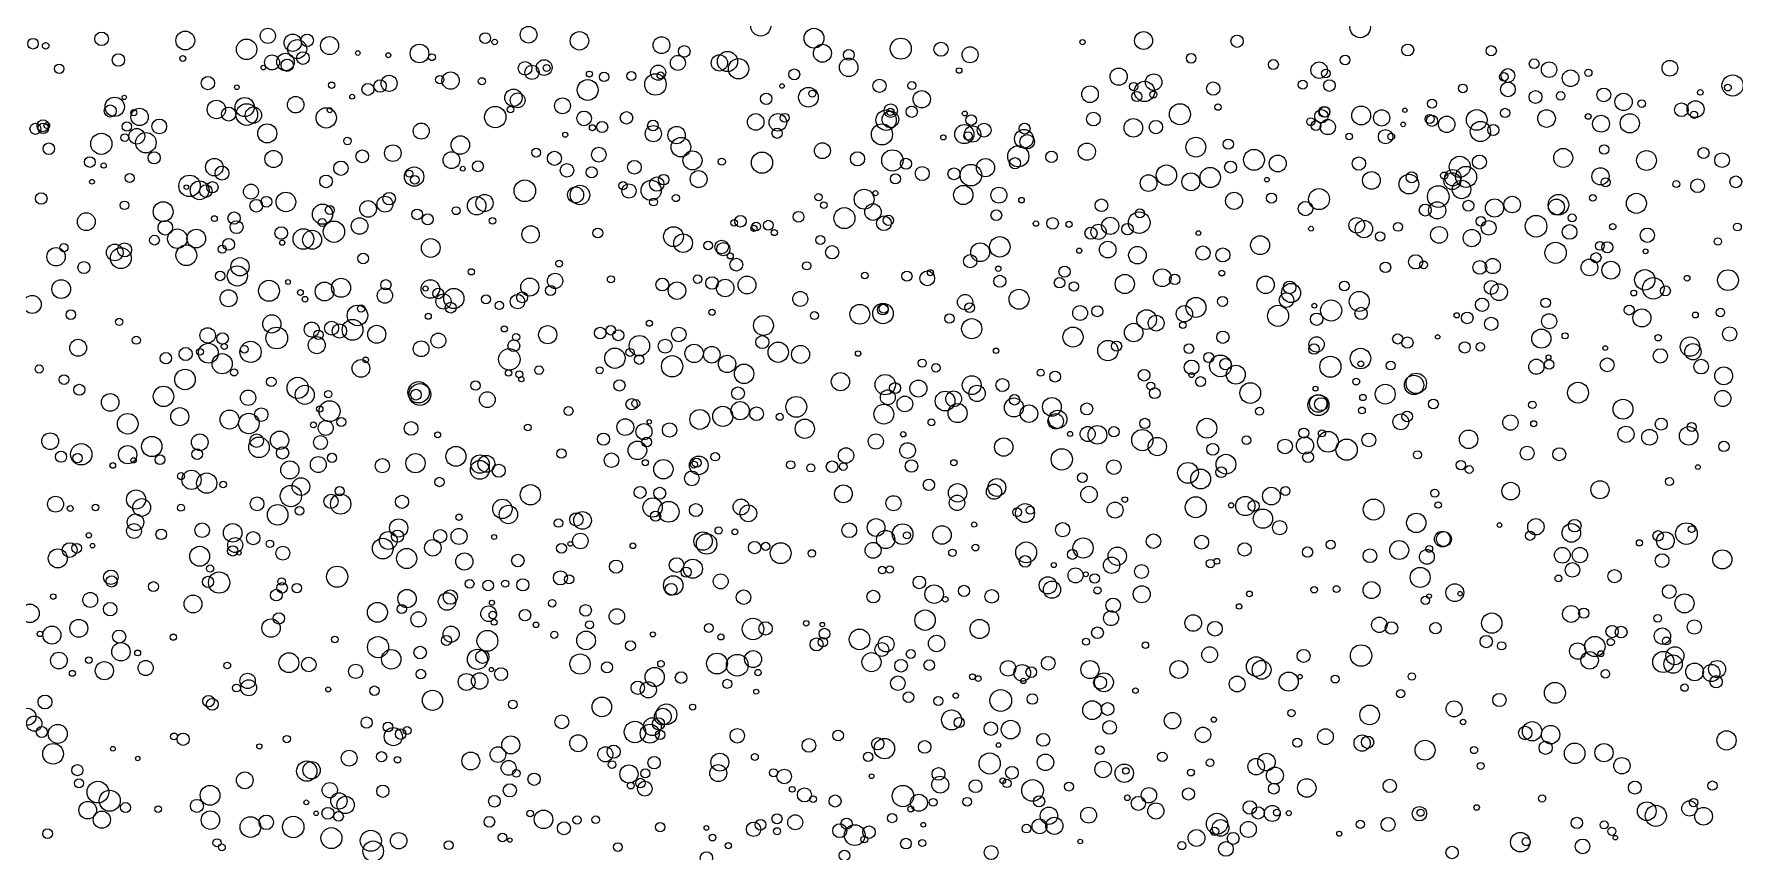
# Model space of a CAD drawing. Extents: x -296 to 296, y -196 to 196.
# Drawn here: x -176.9 to -59.8, y 57.7 to 114 of the extents above; entities that cross this region are included whole.
import ezdxf

# ---------------------------------------------------------------- set-up
doc = ezdxf.new("R2010")
doc.units = 0

msp = doc.modelspace()

# ---------------------------------------------------------------- linework, layer by layer
at = {"layer": 'VIA'}
for centre, radius in [((-126.8901, 114.5787), 0.6853), ((-85.5979, 114.4838), 0.7036), ((-177.0157, 113.3653), 0.3646), ((-172.2919, 113.7024), 0.4689), ((-166.5284, 113.5879), 0.6479), ((-162.3038, 112.979), 0.7041), ((-160.844, 113.9085), 0.5216), ((-159.1287, 113.4302), 0.5968), ((-158.1337, 113.6027), 0.4285), ((-156.5857, 113.2388), 0.6202), ((-145.8687, 113.7496), 0.373), ((-145.2148, 113.4853), 0.1885), ((-142.8853, 113.9872), 0.5739), ((-139.374, 113.5653), 0.6345), ((-133.7301, 113.2662), 0.5791), ((-123.2208, 113.7414), 0.6846), ((-117.241, 113.024), 0.7251), ((-104.7245, 113.4766), 0.1787), ((-100.5204, 113.5848), 0.6176), ((-94.0786, 113.5339), 0.4205), ((-176.1445, 113.2177), 0.2268), ((-171.1338, 112.2459), 0.4277), ((-166.7021, 112.3472), 0.2045), ((-160.5518, 112.0755), 0.5172), ((-159.6253, 112.1047), 0.6068), ((-158.8146, 112.9941), 0.6532), ((-158.4209, 112.373), 0.4348), ((-154.6437, 112.7234), 0.1588), ((-152.5409, 112.5727), 0.1701), ((-150.3941, 112.6923), 0.6432), ((-149.5335, 112.4335), 0.2315), ((-132.5932, 112.042), 0.5182), ((-132.1557, 112.8355), 0.4002), ((-129.7381, 112.0439), 0.5598), ((-129.1797, 112.1427), 0.6946), ((-122.6403, 112.7135), 0.6204), ((-120.8212, 112.5978), 0.3745), ((-114.4725, 112.9852), 0.4829), ((-112.4693, 112.6074), 0.5504), ((-97.2405, 112.3598), 0.3318), ((-86.6357, 112.2371), 0.3353), ((-82.3209, 112.9336), 0.4118), ((-76.5697, 112.8826), 0.3506), ((-175.2109, 111.6387), 0.3257), ((-161.1537, 111.7215), 0.1578), ((-159.5041, 111.8797), 0.4249), ((-148.2518, 110.8274), 0.5946), ((-143.1208, 111.6694), 0.4711), ((-142.6452, 111.3932), 0.492), ((-141.802, 111.722), 0.5412), ((-141.6392, 111.6921), 0.2349), ((-138.6903, 111.2708), 0.2081), ((-137.6782, 111.0757), 0.3244), ((-135.8038, 111.1367), 0.306), ((-133.9526, 111.3698), 0.519), ((-133.7944, 111.1894), 0.2403), ((-128.4192, 111.6417), 0.7019), ((-124.5794, 111.2503), 0.3733), ((-120.8336, 111.7368), 0.6411), ((-113.2222, 111.5152), 0.1897), ((-102.2349, 111.0998), 0.5917), ((-91.5794, 111.9279), 0.3436), ((-88.423, 111.5422), 0.5641), ((-87.9674, 111.3085), 0.2945), ((-75.7, 111.0758), 0.2972), ((-75.4194, 111.1703), 0.4763), ((-73.6143, 111.9824), 0.3346), ((-72.5873, 111.5792), 0.5319), ((-71.1033, 110.9875), 0.5713), ((-69.8815, 111.3579), 0.249), ((-64.2682, 111.6797), 0.5398), ((-164.9675, 110.6519), 0.4572), ((-162.9756, 110.3676), 0.159), ((-156.4423, 110.5079), 0.218), ((-153.945, 110.2209), 0.4134), ((-153.1119, 110.4535), 0.426), ((-152.4869, 110.6354), 0.554), ((-148.9975, 110.8854), 0.2857), ((-146.096, 110.7782), 0.2472), ((-143.924, 109.6415), 0.5992), ((-138.8096, 110.1767), 0.7177), ((-134.1415, 110.5569), 0.7399), ((-125.4229, 110.4517), 0.1589), ((-123.6029, 109.6765), 0.6769), ((-123.3318, 109.9248), 0.2393), ((-118.7087, 110.4594), 0.4533), ((-116.4794, 110.4842), 0.275), ((-104.209, 109.8871), 0.5731), ((-101.1953, 110.4133), 0.2838), ((-100.4511, 110.0753), 0.6984), ((-99.8189, 110.7178), 0.5676), ((-95.7173, 110.2737), 0.4567), ((-89.5503, 110.5437), 0.3099), ((-87.7152, 110.485), 0.4021), ((-78.5296, 110.2874), 0.2998), ((-75.4205, 110.2157), 0.5086), ((-73.5213, 109.6951), 0.4426), ((-68.8178, 109.8399), 0.4736), ((-62.1695, 110.0143), 0.1947), ((-59.9477, 110.4879), 0.7312), ((-60.2726, 110.343), 0.2357), ((-171.6911, 108.7291), 0.4141), ((-171.3903, 109.0161), 0.6665), ((-170.7294, 109.6672), 0.1513), ((-164.3829, 108.835), 0.6349), ((-163.5383, 108.5193), 0.4851), ((-162.4341, 109.0001), 0.66), ((-162.2934, 108.4827), 0.7489), ((-161.8318, 108.4446), 0.5634), ((-158.9261, 109.1625), 0.5706), ((-156.5739, 108.7876), 0.1768), ((-155.0287, 109.7126), 0.1663), ((-145.1756, 108.308), 0.7382), ((-144.127, 108.8319), 0.2311), ((-143.6303, 109.4678), 0.5104), ((-140.5451, 109.0833), 0.548), ((-126.511, 109.5731), 0.3941), ((-117.9357, 108.7506), 0.4621), ((-116.4856, 108.6744), 0.387), ((-115.7967, 109.5389), 0.5954), ((-100.9886, 109.7292), 0.346), ((-99.8454, 109.86), 0.245), ((-98.0148, 108.5064), 0.7262), ((-95.3938, 108.9942), 0.2192), ((-88.0703, 108.6722), 0.3755), ((-88.0421, 108.6657), 0.3538), ((-85.5292, 108.4206), 0.6501), ((-80.6482, 109.2368), 0.3118), ((-71.7888, 109.7736), 0.2955), ((-67.4587, 109.3526), 0.597), ((-66.2021, 109.2376), 0.2637), ((-63.474, 108.8141), 0.4751), ((-62.4973, 108.8545), 0.5825), ((-176.8484, 107.4991), 0.3804), ((-176.3291, 107.7129), 0.4085), ((-176.3133, 107.535), 0.364), ((-176.0723, 107.7296), 0.1991), ((-170.5496, 107.6554), 0.3256), ((-170.0714, 108.6139), 0.2087), ((-169.6747, 108.3179), 0.5963), ((-168.3208, 107.6652), 0.5101), ((-160.8811, 107.1875), 0.6575), ((-156.8183, 108.2528), 0.6983), ((-150.2748, 107.3449), 0.5553), ((-139.0554, 108.2175), 0.5063), ((-137.8136, 107.6208), 0.3814), ((-136.135, 108.2574), 0.4293), ((-134.3143, 107.7321), 0.3671), ((-127.2368, 107.9745), 0.5719), ((-125.7069, 107.9481), 0.6046), ((-125.2414, 108.2653), 0.2996), ((-118.5416, 107.1168), 0.729), ((-118.2549, 108.0966), 0.7029), ((-117.9543, 108.1486), 0.5726), ((-117.9526, 108.6636), 0.2496), ((-112.8664, 107.1364), 0.6579), ((-112.8368, 108.5543), 0.1691), ((-112.3951, 108.104), 0.365), ((-111.5051, 107.414), 0.4781), ((-108.711, 107.5134), 0.3733), ((-103.9702, 108.1725), 0.4728), ((-101.2263, 107.571), 0.6396), ((-99.6726, 107.6225), 0.4608), ((-89.0027, 107.9926), 0.2738), ((-88.648, 107.7215), 0.3313), ((-88.2649, 108.3684), 0.4603), ((-87.8251, 107.623), 0.5246), ((-84.1175, 108.2547), 0.5601), ((-82.6362, 107.8075), 0.1586), ((-82.5206, 108.7813), 0.1512), ((-80.8163, 108.1767), 0.3153), ((-80.6563, 108.0565), 0.3855), ((-79.6387, 107.807), 0.566), ((-77.5717, 108.1117), 0.7139), ((-77.3186, 107.3183), 0.696), ((-76.4253, 107.4234), 0.3804), ((-75.6131, 108.5929), 0.3211), ((-72.7628, 108.2094), 0.6076), ((-69.8962, 108.3527), 0.1975), ((-69.0074, 107.8525), 0.5815), ((-67.0272, 107.8816), 0.663), ((-62.5948, 108.4677), 0.2423), ((-172.3093, 106.4691), 0.7302), ((-170.6942, 106.893), 0.2629), ((-169.8653, 106.9901), 0.5403), ((-169.2384, 106.5427), 0.7067), ((-155.3582, 106.6586), 0.2559), ((-147.5776, 106.3829), 0.637), ((-140.3575, 107.0925), 0.1728), ((-138.4842, 107.5782), 0.2079), ((-134.2891, 107.1656), 0.5567), ((-132.6831, 107.0686), 0.5993), ((-132.3885, 106.2354), 0.6744), ((-125.7657, 107.1962), 0.3512), ((-114.3117, 106.9083), 0.1774), ((-112.607, 107.0084), 0.2893), ((-112.2967, 107.1416), 0.5585), ((-108.7612, 106.8126), 0.6449), ((-108.5396, 106.61), 0.4987), ((-96.9173, 106.2379), 0.6827), ((-94.6824, 106.4433), 0.3512), ((-86.3572, 106.9743), 0.2259), ((-83.8515, 106.9582), 0.4916), ((-83.4596, 106.9665), 0.2348), ((-175.9296, 106.128), 0.3983), ((-173.1029, 105.212), 0.3684), ((-168.6725, 105.503), 0.4161), ((-164.5273, 104.8593), 0.6017), ((-160.4516, 105.4214), 0.5919), ((-154.3371, 105.6051), 0.4411), ((-152.2299, 105.8247), 0.5702), ((-148.1937, 105.3425), 0.5778), ((-142.3608, 105.8563), 0.3014), ((-141.0984, 105.4671), 0.487), ((-138.0434, 105.7185), 0.5081), ((-131.5907, 105.3242), 0.6568), ((-129.5714, 105.2382), 0.245), ((-126.8039, 105.1693), 0.7284), ((-122.6418, 105.992), 0.5477), ((-120.224, 105.4353), 0.4899), ((-117.821, 105.3216), 0.7338), ((-116.8883, 105.0917), 0.3795), ((-111.4073, 104.8225), 0.6304), ((-109.1474, 105.6056), 0.7272), ((-109.3758, 105.1278), 0.3868), ((-106.863, 105.5723), 0.3937), ((-104.4241, 105.9277), 0.5942), ((-92.9146, 105.3618), 0.7198), ((-91.2776, 105.1137), 0.5815), ((-85.6887, 105.1077), 0.4639), ((-78.7397, 104.8794), 0.7267), ((-77.3838, 105.2114), 0.4827), ((-71.615, 105.4974), 0.6539), ((-68.7919, 106.0751), 0.3299), ((-65.8747, 105.3201), 0.6816), ((-61.95, 105.8336), 0.3811), ((-60.6694, 105.3417), 0.5084), ((-172.1492, 104.9697), 0.1792), ((-170.3529, 104.1166), 0.3086), ((-166.2332, 103.5697), 0.7394), ((-163.9988, 104.4497), 0.4813), ((-156.8256, 103.8742), 0.4387), ((-155.8078, 104.7842), 0.4951), ((-150.7635, 104.2063), 0.6665), ((-151.0918, 104.4108), 0.2384), ((-150.7134, 103.9826), 0.3017), ((-147.4144, 104.7539), 0.164), ((-146.3697, 104.9226), 0.3763), ((-140.2341, 104.6391), 0.4626), ((-138.5368, 104.4984), 0.3788), ((-135.5925, 104.8511), 0.4729), ((-133.5754, 104.0002), 0.3643), ((-131.1678, 104.037), 0.5805), ((-117.6111, 104.0532), 0.346), ((-115.763, 104.4158), 0.4809), ((-113.5848, 104.3993), 0.4103), ((-112.413, 104.3038), 0.7422), ((-100.1695, 103.7584), 0.5737), ((-98.9421, 104.3094), 0.6984), ((-97.2619, 103.8467), 0.6193), ((-95.9283, 104.146), 0.6985), ((-94.5247, 104.8686), 0.414), ((-84.8204, 103.9454), 0.6094), ((-82.2437, 103.6931), 0.6754), ((-82.0514, 104.1566), 0.387), ((-79.812, 104.2776), 0.2453), ((-79.2544, 103.8915), 0.5777), ((-79.2114, 104.1317), 0.565), ((-78.3054, 104.1883), 0.7268), ((-69.0485, 104.2244), 0.59), ((-172.9528, 103.8512), 0.1634), ((-166.4568, 103.4772), 0.154), ((-165.5378, 103.2656), 0.6478), ((-165.1122, 103.2131), 0.4336), ((-164.6627, 103.4734), 0.3905), ((-162.0021, 103.1715), 0.5168), ((-159.5963, 102.4584), 0.6735), ((-152.4837, 102.6851), 0.4325), ((-143.1398, 103.2316), 0.7447), ((-139.6385, 102.9484), 0.5514), ((-139.3397, 102.9402), 0.6722), ((-136.3793, 103.5848), 0.287), ((-135.9635, 103.2163), 0.4908), ((-134.4385, 103.2592), 0.6965), ((-134.0478, 103.6922), 0.4934), ((-119.7692, 102.6479), 0.686), ((-118.9944, 103.0682), 0.1756), ((-112.9393, 102.9396), 0.6622), ((-110.4834, 102.9274), 0.5473), ((-94.2835, 102.5396), 0.5893), ((-92.0241, 103.9973), 0.1595), ((-88.4345, 102.6555), 0.723), ((-80.2198, 102.8331), 0.7427), ((-78.617, 103.3204), 0.6353), ((-68.6979, 103.8179), 0.3124), ((-63.8176, 103.6945), 0.2436), ((-62.3616, 103.5791), 0.47), ((-59.7261, 103.8438), 0.4067), ((-176.4486, 102.7009), 0.3997), ((-170.7104, 102.2285), 0.2958), ((-168.054, 101.7912), 0.687), ((-161.6405, 102.2016), 0.4396), ((-160.9415, 102.4726), 0.374), ((-157.0734, 101.6199), 0.6957), ((-156.5732, 101.9064), 0.3077), ((-153.9366, 101.9814), 0.5735), ((-152.7732, 102.3046), 0.5458), ((-150.5521, 101.6038), 0.3692), ((-147.8743, 101.8588), 0.2733), ((-146.454, 102.1987), 0.6362), ((-145.9143, 102.3851), 0.5922), ((-134.2711, 102.4553), 0.2693), ((-132.7319, 102.7299), 0.2468), ((-122.9048, 102.7863), 0.2479), ((-122.5443, 102.241), 0.2242), ((-121.1266, 101.3462), 0.725), ((-119.1557, 101.764), 0.5724), ((-108.9276, 102.5844), 0.1895), ((-103.4206, 102.2334), 0.4325), ((-100.7752, 101.6698), 0.3126), ((-91.7074, 102.727), 0.3461), ((-89.366, 102.0061), 0.4957), ((-81.1172, 101.903), 0.4126), ((-80.2921, 101.8797), 0.5921), ((-78.1461, 102.2041), 0.3733), ((-76.3425, 102.0465), 0.6266), ((-75.1249, 102.2814), 0.5692), ((-71.9427, 102.2687), 0.7098), ((-72.0828, 102.1115), 0.5476), ((-69.5713, 102.7458), 0.2254), ((-66.5713, 102.3658), 0.6909), ((-173.3441, 101.0995), 0.6148), ((-167.9032, 100.6804), 0.5019), ((-164.5231, 101.3117), 0.201), ((-163.1692, 101.3486), 0.4254), ((-162.9963, 100.7253), 0.4451), ((-157.0984, 101.0421), 0.2675), ((-156.285, 100.4077), 0.7334), ((-154.5212, 100.805), 0.5707), ((-149.8293, 101.2631), 0.3814), ((-145.3686, 101.153), 0.2284), ((-142.7417, 100.2223), 0.6016), ((-128.7192, 101.0255), 0.2273), ((-128.2817, 101.1294), 0.3986), ((-127.3569, 100.6436), 0.2113), ((-127.1962, 100.7734), 0.3014), ((-126.3678, 100.8554), 0.3416), ((-124.285, 101.4369), 0.3729), ((-118.4036, 100.9921), 0.5094), ((-118.0983, 101.1946), 0.3515), ((-110.6612, 101.5512), 0.3688), ((-107.931, 100.9681), 0.1837), ((-106.7842, 100.9844), 0.398), ((-105.6471, 100.9197), 0.213), ((-103.6197, 100.3999), 0.5236), ((-102.8166, 100.8136), 0.5915), ((-101.6276, 100.5853), 0.3906), ((-100.8162, 101.0351), 0.7462), ((-88.9818, 100.6142), 0.1673), ((-85.8346, 100.852), 0.5364), ((-85.3371, 100.5935), 0.5969), ((-82.9901, 100.7427), 0.3041), ((-80.1663, 100.1911), 0.5787), ((-77.2823, 101.1261), 0.329), ((-76.748, 100.6772), 0.5101), ((-73.4836, 100.7896), 0.7448), ((-71.1748, 100.3944), 0.509), ((-70.9954, 101.361), 0.2713), ((-68.2018, 100.7557), 0.2187), ((-59.6159, 100.7341), 0.2712), ((-174.8875, 99.3102), 0.2809), ((-170.7128, 99.1599), 0.4845), ((-168.6487, 99.829), 0.3369), ((-167.0721, 99.9283), 0.6722), ((-165.7689, 99.9389), 0.6415), ((-163.5385, 99.5391), 0.4097), ((-159.9188, 100.3198), 0.4323), ((-159.8467, 99.6591), 0.179), ((-158.3937, 99.9081), 0.71), ((-157.7902, 99.8525), 0.653), ((-149.6198, 99.29), 0.6458), ((-138.1106, 100.3232), 0.338), ((-132.8996, 100.0707), 0.6836), ((-132.2371, 99.6226), 0.6414), ((-130.512, 99.4603), 0.2986), ((-129.5824, 99.36), 0.4663), ((-129.4662, 99.2044), 0.4574), ((-125.9562, 100.3514), 0.2102), ((-122.7752, 99.8388), 0.3111), ((-111.7727, 98.9956), 0.6488), ((-110.4227, 99.3668), 0.7032), ((-104.1421, 100.3155), 0.4174), ((-102.9883, 99.1784), 0.5691), ((-96.7445, 100.3174), 0.1627), ((-92.4913, 99.4822), 0.6517), ((-84.2208, 100.0864), 0.3188), ((-77.9089, 99.9745), 0.596), ((-72.1377, 98.9565), 0.7322), ((-69.083, 99.4278), 0.2986), ((-68.5731, 99.3407), 0.382), ((-65.8205, 100.1695), 0.4949), ((-60.964, 99.7334), 0.2551), ((-175.4266, 98.6841), 0.6342), ((-171.3876, 98.9818), 0.5759), ((-170.9654, 98.589), 0.7184), ((-166.4525, 98.7853), 0.7147), ((-163.983, 99.2094), 0.2797), ((-162.7603, 97.9958), 0.6281), ((-154.2772, 98.5662), 0.3694), ((-140.7746, 98.2159), 0.2365), ((-128.9893, 98.7384), 0.2075), ((-128.5664, 98.1409), 0.4418), ((-121.9684, 98.9938), 0.4557), ((-112.461, 98.3811), 0.4603), ((-104.9484, 99.1068), 0.1782), ((-100.9426, 98.7907), 0.604), ((-96.4311, 98.9418), 0.4886), ((-95.054, 98.8066), 0.4816), ((-81.7759, 98.3337), 0.4889), ((-77.3592, 97.9533), 0.4741), ((-76.4664, 98.0433), 0.5212), ((-69.8051, 97.9495), 0.5743), ((-69.3572, 98.6194), 0.3476), ((-65.9403, 99.0604), 0.1673), ((-173.513, 97.9403), 0.4119), ((-164.1256, 97.3629), 0.3274), ((-162.9437, 97.3636), 0.6959), ((-146.8227, 97.6457), 0.2152), ((-141.0536, 97.0222), 0.5304), ((-137.2126, 97.1306), 0.2416), ((-131.2387, 97.142), 0.2913), ((-130.2431, 96.8749), 0.4323), ((-127.8338, 96.7369), 0.6148), ((-123.7275, 98.0574), 0.2802), ((-119.7255, 97.3861), 0.2254), ((-116.8148, 97.3449), 0.349), ((-115.4167, 97.1973), 0.5072), ((-115.1985, 97.5791), 0.2109), ((-110.4178, 96.9937), 0.4157), ((-110.5263, 97.8598), 0.1857), ((-106.3056, 96.8957), 0.3613), ((-105.9616, 97.6576), 0.3835), ((-101.8156, 96.8092), 0.661), ((-99.2321, 97.2374), 0.6135), ((-98.3741, 97.1232), 0.361), ((-95.1283, 97.5581), 0.1994), ((-92.1131, 96.7503), 0.6006), ((-83.8595, 97.957), 0.3657), ((-81.2341, 98.1256), 0.2658), ((-68.33, 97.7615), 0.6168), ((-65.994, 97.0948), 0.7023), ((-65.4068, 96.5125), 0.742), ((-63.0786, 97.2041), 0.1983), ((-60.2632, 97.0713), 0.7132), ((-175.0754, 96.4586), 0.6445), ((-163.5468, 95.82), 0.5862), ((-160.7611, 96.3382), 0.7218), ((-159.4465, 96.9449), 0.1675), ((-158.6004, 96.2196), 0.2014), ((-156.9321, 96.2902), 0.6474), ((-155.7993, 96.5447), 0.6552), ((-152.7758, 96.0077), 0.5267), ((-152.7101, 96.7504), 0.356), ((-149.6503, 96.4627), 0.6388), ((-149.9769, 96.4925), 0.177), ((-149.1045, 96.1552), 0.3682), ((-148.7372, 95.6008), 0.5205), ((-148.0259, 95.8083), 0.6951), ((-143.6396, 95.5941), 0.4984), ((-143.3242, 95.8929), 0.3772), ((-142.7969, 96.5975), 0.621), ((-141.366, 96.359), 0.3471), ((-133.6639, 96.7682), 0.4427), ((-132.6588, 96.3474), 0.6004), ((-129.3424, 96.5311), 0.6018), ((-124.1682, 95.7793), 0.5162), ((-112.8117, 95.5594), 0.5301), ((-109.0962, 95.7573), 0.688), ((-105.3168, 96.6377), 0.3263), ((-90.6718, 95.6985), 0.5073), ((-90.3577, 96.187), 0.657), ((-90.4596, 96.5742), 0.4376), ((-86.6903, 96.6688), 0.3286), ((-85.6623, 95.6061), 0.6898), ((-76.569, 96.5665), 0.4781), ((-76.0378, 96.2471), 0.5812), ((-66.7554, 96.1864), 0.1993), ((-64.5721, 96.3355), 0.3383), ((-177.0732, 95.4029), 0.62), ((-174.411, 94.6914), 0.33), ((-158.28, 95.7593), 0.1965), ((-154.6693, 94.64), 0.7077), ((-154.4194, 95.1206), 0.2504), ((-148.2448, 95.1767), 0.3715), ((-145.8135, 95.7461), 0.3042), ((-144.8937, 95.3297), 0.2899), ((-130.2417, 94.8511), 0.2121), ((-123.1927, 94.6302), 0.2734), ((-120.0643, 94.7208), 0.6809), ((-118.4677, 94.7776), 0.7067), ((-118.4808, 95.0458), 0.3747), ((-118.4219, 95.108), 0.3174), ((-112.4958, 95.1835), 0.3355), ((-104.8891, 94.8114), 0.5118), ((-103.7035, 94.9325), 0.3782), ((-100.3109, 94.356), 0.6789), ((-97.7069, 94.7568), 0.5593), ((-96.9102, 95.1948), 0.6886), ((-95.0748, 95.6058), 0.346), ((-91.2537, 94.6123), 0.7279), ((-88.7544, 95.3101), 0.1656), ((-87.5968, 94.9829), 0.7257), ((-85.5383, 94.7818), 0.4207), ((-77.2039, 95.3789), 0.4575), ((-72.821, 95.5141), 0.3282), ((-67.0696, 95.0083), 0.339), ((-66.1963, 94.4663), 0.6221), ((-60.7879, 94.8428), 0.289), ((-171.0799, 94.1973), 0.2472), ((-164.9858, 93.264), 0.5299), ((-160.5682, 94.0582), 0.6282), ((-160.2281, 93.0856), 0.7487), ((-157.8178, 93.6674), 0.5163), ((-156.4479, 93.7612), 0.4788), ((-155.9057, 93.5682), 0.4929), ((-155.0061, 93.649), 0.716), ((-153.3353, 93.3402), 0.6202), ((-149.7938, 94.586), 0.212), ((-144.5522, 93.7127), 0.2114), ((-141.56, 93.3117), 0.6266), ((-137.9467, 93.4271), 0.3999), ((-137.2217, 93.6164), 0.3263), ((-134.5652, 94.1036), 0.2107), ((-132.5385, 93.3338), 0.5015), ((-126.7024, 93.9529), 0.6858), ((-113.8936, 94.4216), 0.3214), ((-112.3558, 93.7265), 0.6939), ((-105.3819, 93.1515), 0.6917), ((-101.2001, 93.4619), 0.6365), ((-99.6492, 94.1127), 0.5449), ((-97.8096, 93.9695), 0.2269), ((-88.598, 94.3798), 0.4273), ((-78.9496, 94.6441), 0.1792), ((-78.2217, 94.4689), 0.401), ((-76.5684, 94.0579), 0.4554), ((-72.5828, 94.2391), 0.5186), ((-62.5091, 94.6707), 0.2017), ((-60.1502, 93.3622), 0.4906), ((-173.9047, 92.415), 0.5836), ((-169.9016, 92.9332), 0.2792), ((-164.9382, 92.0406), 0.6857), ((-163.96, 93.0506), 0.3981), ((-163.8417, 92.5005), 0.2102), ((-162.0306, 92.1289), 0.7312), ((-162.4592, 92.311), 0.2674), ((-157.4737, 92.5954), 0.5893), ((-157.3592, 93.3042), 0.3248), ((-150.2833, 92.3419), 0.542), ((-149.091, 92.9086), 0.5124), ((-143.8974, 92.554), 0.4082), ((-143.7438, 93.1476), 0.2503), ((-136.6983, 93.2761), 0.3789), ((-135.2467, 92.5554), 0.7049), ((-133.4677, 92.5247), 0.4778), ((-131.4755, 92.0205), 0.6342), ((-126.7807, 92.8039), 0.451), ((-125.6845, 92.1044), 0.6997), ((-124.1442, 91.9543), 0.6236), ((-102.9758, 92.2186), 0.7029), ((-102.3753, 92.5275), 0.3506), ((-97.3969, 92.3513), 0.3313), ((-95.0585, 93.1391), 0.4242), ((-88.7827, 92.3232), 0.3621), ((-88.6019, 92.6453), 0.5255), ((-83.0155, 93.0187), 0.3497), ((-82.3469, 92.7663), 0.3916), ((-80.2629, 93.158), 0.152), ((-78.3986, 92.4332), 0.3863), ((-77.322, 92.4809), 0.2922), ((-73.1181, 93.0438), 0.6592), ((-71.4818, 93.2354), 0.2116), ((-65.0636, 93.1066), 0.226), ((-62.8827, 92.4908), 0.6682), ((-62.6799, 92.141), 0.5605), ((-167.861, 91.6904), 0.3938), ((-166.4992, 91.9832), 0.4513), ((-165.512, 92.1348), 0.2326), ((-163.9853, 91.3134), 0.694), ((-154.4261, 90.992), 0.6107), ((-154.1019, 91.5766), 0.197), ((-144.2041, 91.6167), 0.7437), ((-136.9324, 91.6931), 0.6985), ((-135.8948, 92.0907), 0.2802), ((-135.2551, 91.5949), 0.324), ((-132.991, 91.1342), 0.7347), ((-130.2608, 91.9303), 0.5708), ((-129.2052, 91.3008), 0.601), ((-120.1837, 92.0125), 0.1866), ((-115.7685, 91.3521), 0.2774), ((-110.6799, 92.2039), 0.1864), ((-97.2088, 91.0652), 0.504), ((-96.0274, 91.7404), 0.3459), ((-95.2194, 91.1603), 0.7476), ((-94.8809, 91.287), 0.395), ((-87.6527, 91.1081), 0.7253), ((-85.5777, 91.6686), 0.7062), ((-85.5533, 91.3068), 0.2039), ((-83.4993, 91.1901), 0.3091), ((-73.4628, 91.1073), 0.5238), ((-72.5824, 91.2608), 0.3307), ((-72.624, 91.7554), 0.1658), ((-68.5818, 91.234), 0.4749), ((-68.717, 92.3867), 0.1609), ((-64.9244, 91.8545), 0.4925), ((-62.1135, 91.1164), 0.5071), ((-176.5915, 90.9496), 0.2787), ((-174.8768, 90.2214), 0.334), ((-166.5464, 90.2283), 0.7076), ((-163.1636, 90.715), 0.2476), ((-160.6064, 90.0656), 0.3322), ((-158.7824, 89.6457), 0.7307), ((-144.2617, 90.6751), 0.2194), ((-143.5241, 90.5811), 0.2407), ((-143.3779, 90.2443), 0.1764), ((-142.1623, 90.8738), 0.2981), ((-137.9834, 90.8589), 0.2368), ((-128.0374, 90.6151), 0.6698), ((-121.397, 90.079), 0.6298), ((-118.3134, 89.8692), 0.7011), ((-114.8244, 91.0287), 0.2888), ((-112.3551, 89.8387), 0.65), ((-110.2403, 89.8444), 0.4469), ((-107.6082, 90.6934), 0.2335), ((-106.6125, 90.4263), 0.3745), ((-100.4794, 90.5223), 0.4026), ((-97.2183, 90.5293), 0.1766), ((-96.5913, 90.0818), 0.3429), ((-94.1629, 90.5609), 0.6522), ((-85.8688, 90.0836), 0.2319), ((-81.8889, 89.8493), 0.6656), ((-81.7361, 89.9581), 0.7053), ((-60.5598, 90.4782), 0.6177), ((-173.8235, 89.5166), 0.3779), ((-171.7002, 88.6488), 0.6065), ((-168.0278, 89.0613), 0.7051), ((-162.1995, 88.9698), 0.5283), ((-158.2987, 89.1706), 0.6567), ((-156.6812, 89.2149), 0.2476), ((-150.4545, 89.3424), 0.7355), ((-150.3665, 89.1934), 0.7483), ((-150.6375, 89.18), 0.3686), ((-146.5312, 89.8108), 0.3233), ((-145.7212, 88.8362), 0.5459), ((-136.6202, 89.8176), 0.3847), ((-128.4561, 89.2792), 0.4387), ((-124.4411, 88.3397), 0.716), ((-118.1338, 89.0018), 0.5141), ((-117.6444, 89.6318), 0.3802), ((-116.959, 88.5419), 0.5414), ((-116.0292, 89.6009), 0.585), ((-114.1905, 88.7381), 0.6819), ((-113.6019, 88.8905), 0.544), ((-111.9882, 89.2693), 0.565), ((-109.4103, 88.8273), 0.3601), ((-100.0182, 89.7795), 0.2692), ((-99.749, 89.278), 0.372), ((-93.1697, 89.294), 0.7138), ((-88.475, 88.4632), 0.7267), ((-88.4859, 88.5718), 0.5982), ((-88.675, 89.5929), 0.1685), ((-85.4115, 88.9855), 0.218), ((-83.8737, 89.215), 0.6838), ((-70.592, 89.3172), 0.7169), ((-60.6224, 88.9164), 0.5558), ((-170.4928, 87.1735), 0.7086), ((-166.9034, 87.6657), 0.6214), ((-163.4777, 87.4681), 0.6554), ((-162.1477, 87.1922), 0.7086), ((-161.2957, 87.8069), 0.4653), ((-157.2611, 88.189), 0.2172), ((-156.5893, 88.0419), 0.7198), ((-140.1278, 88.0561), 0.3074), ((-135.7775, 88.5171), 0.3927), ((-135.491, 88.5724), 0.2733), ((-131.0893, 87.4756), 0.6843), ((-129.5022, 87.6861), 0.6934), ((-128.3082, 88.0781), 0.6301), ((-127.1757, 87.8628), 0.4727), ((-125.5801, 87.6546), 0.2414), ((-118.4119, 87.8382), 0.6825), ((-113.3261, 87.9101), 0.6575), ((-109.448, 88.2979), 0.6544), ((-108.4073, 87.8764), 0.6036), ((-106.8337, 88.3402), 0.6434), ((-106.5725, 87.3479), 0.5306), ((-106.426, 87.4809), 0.6316), ((-104.4317, 88.1963), 0.4128), ((-92.525, 88.0392), 0.2739), ((-88.2879, 88.5262), 0.4461), ((-85.4746, 88.0983), 0.2295), ((-82.362, 87.6772), 0.3709), ((-80.5555, 88.5344), 0.3409), ((-73.7364, 88.48), 0.2607), ((-67.4945, 88.1796), 0.6841), ((-157.7007, 87.1004), 0.2036), ((-156.8528, 86.89), 0.5146), ((-155.7865, 87.2963), 0.3118), ((-150.9729, 86.8549), 0.4673), ((-142.9398, 86.9151), 0.2318), ((-136.2178, 86.9437), 0.5766), ((-134.9316, 86.6324), 0.5508), ((-134.569, 87.3067), 0.1519), ((-133.1694, 86.7496), 0.4937), ((-123.8541, 86.8328), 0.6625), ((-115.1329, 87.2727), 0.2329), ((-104.3712, 86.4697), 0.518), ((-103.6966, 86.4129), 0.644), ((-102.5578, 86.6282), 0.3533), ((-100.6036, 86.0494), 0.732), ((-100.4327, 87.1998), 0.352), ((-96.1568, 86.8671), 0.6831), ((-89.4816, 86.5351), 0.3427), ((-88.2363, 86.5137), 0.2438), ((-82.8006, 87.3083), 0.5425), ((-78.1316, 86.1045), 0.6353), ((-75.248, 87.2594), 0.531), ((-73.6414, 87.1774), 0.2109), ((-67.2916, 86.4506), 0.5551), ((-65.6674, 86.2509), 0.5394), ((-64.8635, 87.1495), 0.4098), ((-62.9732, 86.343), 0.6362), ((-62.7621, 86.9537), 0.3094), ((-175.8343, 85.9707), 0.5789), ((-173.6904, 85.0754), 0.7352), ((-170.4946, 85.0444), 0.6278), ((-168.8324, 85.609), 0.7003), ((-165.5269, 85.9013), 0.5733), ((-161.4508, 85.5539), 0.7075), ((-161.6148, 86.0085), 0.4674), ((-160.0332, 86.0384), 0.6296), ((-159.8253, 85.1645), 0.4209), ((-157.2115, 85.8814), 0.4833), ((-149.1426, 86.4107), 0.2045), ((-147.8854, 84.9315), 0.6872), ((-137.7173, 86.1143), 0.4151), ((-135.3845, 85.3423), 0.6399), ((-134.7473, 85.9155), 0.3361), ((-118.9614, 85.9564), 0.5233), ((-116.7736, 85.3315), 0.5414), ((-117.0735, 86.4539), 0.1848), ((-110.1518, 85.5726), 0.6332), ((-105.5814, 86.4755), 0.1712), ((-99.5706, 85.607), 0.6308), ((-95.7531, 85.4176), 0.4081), ((-93.4341, 86.0432), 0.3022), ((-90.7704, 85.6118), 0.5066), ((-89.4014, 85.6755), 0.5945), ((-87.8129, 85.9312), 0.7154), ((-86.5337, 85.3942), 0.7309), ((-85.0037, 86.0574), 0.4742), ((-74.0957, 85.1525), 0.4777), ((-60.5465, 85.6175), 0.358), ((-175.0841, 84.9037), 0.3843), ((-173.9478, 84.8088), 0.3247), ((-171.5214, 84.3032), 0.1918), ((-170.0865, 84.6549), 0.1811), ((-168.2696, 84.6988), 0.3317), ((-165.7089, 85.0793), 0.3702), ((-159.3275, 83.9965), 0.6254), ((-157.3653, 84.3632), 0.5479), ((-156.4253, 84.8288), 0.3174), ((-152.9533, 84.2871), 0.4887), ((-150.6697, 84.4585), 0.6634), ((-146.2411, 83.9997), 0.6515), ((-146.2217, 84.3969), 0.6329), ((-145.787, 84.4105), 0.5808), ((-144.9329, 83.941), 0.4478), ((-140.6173, 85.1223), 0.3267), ((-137.1713, 84.6624), 0.5059), ((-134.8413, 84.4897), 0.2179), ((-133.5949, 84.0436), 0.6654), ((-131.1588, 84.3087), 0.6425), ((-131.4918, 84.3627), 0.242), ((-131.3029, 84.4859), 0.3104), ((-130.0226, 84.9035), 0.2936), ((-124.8282, 84.3441), 0.2813), ((-123.4393, 84.1304), 0.2773), ((-121.97, 84.2165), 0.4009), ((-121.0134, 84.989), 0.5284), ((-121.2009, 84.2213), 0.2611), ((-116.5006, 84.2607), 0.4315), ((-113.5887, 84.4845), 0.2122), ((-106.1554, 84.7207), 0.7316), ((-102.5621, 84.189), 0.5036), ((-97.4552, 83.7937), 0.7156), ((-94.8451, 84.3901), 0.6802), ((-89.1911, 84.8768), 0.372), ((-81.6534, 85.0359), 0.2795), ((-78.6637, 84.3249), 0.3259), ((-71.8838, 85.0752), 0.4496), ((-166.8165, 83.5686), 0.2414), ((-166.0983, 83.3123), 0.6639), ((-165.0515, 83.0864), 0.6971), ((-163.9226, 82.9856), 0.2244), ((-158.5587, 82.8419), 0.6097), ((-149.0224, 83.1623), 0.323), ((-131.6352, 83.4105), 0.5084), ((-115.3017, 82.9692), 0.3913), ((-110.6225, 82.7861), 0.614), ((-104.7348, 83.4615), 0.3278), ((-96.5856, 83.3661), 0.6835), ((-95.1684, 83.8356), 0.3684), ((-78.0892, 84.0259), 0.2708), ((-69.0831, 82.6268), 0.6236), ((-64.2954, 83.1917), 0.2803), ((-62.3351, 84.1878), 0.1644), ((-175.4629, 81.6338), 0.5479), ((-169.9208, 81.9568), 0.6557), ((-161.5856, 81.6594), 0.4737), ((-159.2552, 82.1914), 0.7335), ((-156.4897, 81.8275), 0.4853), ((-155.8261, 81.6444), 0.7002), ((-155.8912, 82.5309), 0.312), ((-151.5992, 81.8004), 0.4532), ((-142.7557, 82.2803), 0.6988), ((-135.1966, 82.442), 0.4087), ((-134.3387, 81.4033), 0.6629), ((-133.8455, 82.3886), 0.4096), ((-121.1948, 82.3481), 0.6133), ((-117.7475, 81.6984), 0.5216), ((-113.3323, 82.4173), 0.6337), ((-113.3679, 81.7282), 0.5316), ((-110.8238, 82.4914), 0.5228), ((-104.2794, 82.3033), 0.565), ((-101.8127, 81.9475), 0.1959), ((-96.9234, 81.4205), 0.7241), ((-93.5104, 81.5062), 0.6632), ((-91.7163, 82.192), 0.6104), ((-90.744, 82.5517), 0.3107), ((-80.4609, 82.3894), 0.2794), ((-75.2304, 82.5341), 0.6064), ((-174.4541, 81.3333), 0.2035), ((-172.7147, 81.4027), 0.2324), ((-169.9551, 80.3884), 0.5721), ((-169.5321, 81.405), 0.6103), ((-166.827, 81.3885), 0.2356), ((-160.1637, 80.9001), 0.7097), ((-158.6601, 81.1753), 0.2957), ((-147.6737, 80.7299), 0.2233), ((-144.6868, 81.3077), 0.6674), ((-144.2715, 80.9241), 0.634), ((-139.5901, 80.5814), 0.4602), ((-139.165, 80.5138), 0.6088), ((-134.1293, 80.8095), 0.3485), ((-133.23, 81.1101), 0.717), ((-131.3537, 81.2314), 0.4475), ((-128.243, 81.4397), 0.5506), ((-127.7438, 81.0065), 0.5775), ((-109.23, 81.0787), 0.304), ((-108.6835, 81.0211), 0.6533), ((-108.3285, 81.2197), 0.276), ((-102.4828, 81.2303), 0.549), ((-94.4843, 81.5561), 0.1792), ((-92.9333, 81.5173), 0.377), ((-92.2985, 80.6361), 0.6658), ((-84.6678, 81.2664), 0.7238), ((-81.7344, 80.3485), 0.6682), ((-80.2296, 81.5783), 0.2219), ((-173.1725, 79.4923), 0.184), ((-170.0591, 79.7909), 0.5105), ((-168.1867, 79.5568), 0.3605), ((-165.3656, 79.8394), 0.505), ((-163.2637, 79.6586), 0.6418), ((-161.8439, 79.2939), 0.4568), ((-152.5433, 79.1304), 0.6166), ((-151.833, 79.9975), 0.6273), ((-151.9077, 79.4236), 0.4185), ((-148.9741, 79.4303), 0.4561), ((-147.6718, 79.4108), 0.5509), ((-140.8224, 80.3346), 0.2912), ((-130.8647, 79.0878), 0.6339), ((-129.7882, 79.8251), 0.2504), ((-128.6661, 79.7335), 0.2018), ((-120.7954, 79.8387), 0.5099), ((-118.9455, 80.0266), 0.6111), ((-118.2805, 79.199), 0.6271), ((-117.1157, 79.5674), 0.711), ((-116.8192, 79.484), 0.2457), ((-114.4048, 79.5116), 0.6378), ((-112.1896, 80.2293), 0.181), ((-106.0919, 79.8712), 0.4896), ((-91.1429, 80.0139), 0.4944), ((-79.9392, 79.2304), 0.5406), ((-79.8324, 79.2285), 0.5149), ((-76.0005, 80.1954), 0.1572), ((-73.8944, 79.4604), 0.3186), ((-73.4981, 80.0739), 0.5622), ((-71.0547, 79.6554), 0.6419), ((-70.8186, 80.1542), 0.4327), ((-65.0732, 79.4528), 0.3594), ((-64.5712, 79.1099), 0.6097), ((-63.1248, 79.6029), 0.7473), ((-62.7666, 79.9069), 0.2307), ((-175.3079, 77.8999), 0.6554), ((-174.4929, 78.47), 0.5089), ((-174.0047, 78.6002), 0.3353), ((-172.9171, 78.7741), 0.1523), ((-165.535, 78.0445), 0.6861), ((-163.2595, 78.4148), 0.3557), ((-163.0904, 78.8155), 0.5161), ((-160.6955, 78.9006), 0.2549), ((-159.8041, 78.2559), 0.4797), ((-152.9237, 78.5739), 0.711), ((-151.2787, 77.892), 0.6951), ((-149.4759, 78.6288), 0.5672), ((-145.2523, 79.3691), 0.1701), ((-140.6127, 78.5964), 0.3382), ((-140.0054, 78.8961), 0.1618), ((-139.3156, 79.1011), 0.534), ((-135.6948, 78.7676), 0.1925), ((-130.6144, 78.8938), 0.7032), ((-127.3115, 78.6411), 0.4247), ((-126.5542, 78.7244), 0.282), ((-125.5149, 78.2577), 0.7194), ((-119.1509, 78.4521), 0.5461), ((-113.688, 78.2856), 0.2553), ((-112.0962, 78.6467), 0.2368), ((-108.6036, 78.3124), 0.7186), ((-105.4183, 78.1701), 0.3373), ((-104.6854, 78.6152), 0.6968), ((-102.332, 78.0506), 0.632), ((-99.8366, 79.0827), 0.4997), ((-96.5208, 79.0165), 0.4813), ((-93.5602, 78.5167), 0.4575), ((-89.2226, 78.3365), 0.3547), ((-87.6262, 78.848), 0.3086), ((-84.923, 78.0816), 0.4743), ((-82.9102, 78.4745), 0.6519), ((-81.0024, 78.005), 0.5107), ((-80.836, 78.5502), 0.2303), ((-71.672, 78.1151), 0.543), ((-70.4613, 78.1243), 0.5271), ((-66.3626, 78.9691), 0.214), ((-164.8208, 77.198), 0.2454), ((-162.8362, 78.2871), 0.1553), ((-156.0665, 76.6375), 0.7278), ((-147.3052, 77.6819), 0.5901), ((-143.6221, 77.7509), 0.4346), ((-136.8571, 77.3301), 0.456), ((-132.6886, 77.4389), 0.5035), ((-131.5643, 77.1876), 0.6584), ((-123.3723, 78.2419), 0.2574), ((-118.5236, 77.0952), 0.2564), ((-118.0026, 77.1344), 0.2509), ((-108.6797, 77.6933), 0.3981), ((-106.7083, 77.4365), 0.172), ((-102.7215, 77.4279), 0.5643), ((-100.6631, 76.9919), 0.4766), ((-95.9187, 77.5365), 0.2914), ((-95.4652, 77.6973), 0.2008), ((-70.977, 77.1063), 0.5036), ((-64.8056, 77.7467), 0.4746), ((-60.6522, 77.8287), 0.6585), ((-171.6531, 76.5961), 0.5003), ((-171.6049, 76.3122), 0.3866), ((-168.7181, 75.9583), 0.3391), ((-164.9632, 76.276), 0.3863), ((-164.1955, 76.2356), 0.7348), ((-159.8567, 75.8657), 0.3611), ((-159.893, 76.306), 0.2604), ((-158.8391, 75.8511), 0.3243), ((-146.9399, 76.1428), 0.3002), ((-145.6618, 76.0304), 0.3693), ((-144.4903, 76.1547), 0.2466), ((-143.2751, 76.0796), 0.4204), ((-140.6902, 76.553), 0.4847), ((-140.0881, 76.4522), 0.316), ((-132.9171, 76.0365), 0.6699), ((-133.061, 75.7589), 0.4097), ((-132.0275, 76.9456), 0.3496), ((-129.6476, 76.3143), 0.5142), ((-115.9655, 76.241), 0.4329), ((-107.1075, 76.043), 0.5943), ((-106.8248, 75.743), 0.5944), ((-105.2067, 76.727), 0.5158), ((-104.4923, 76.805), 0.1684), ((-103.8889, 76.5145), 0.3289), ((-84.8182, 75.7158), 0.5852), ((-81.4663, 76.5886), 0.6888), ((-71.9421, 76.5177), 0.2339), ((-68.0783, 76.6739), 0.4591), ((-175.6244, 75.2673), 0.1876), ((-173.0755, 75.0366), 0.5126), ((-165.9928, 74.7549), 0.6163), ((-160.2567, 75.3666), 0.4022), ((-151.2504, 75.127), 0.6309), ((-148.4939, 74.9319), 0.6031), ((-148.2711, 75.2292), 0.4966), ((-145.4066, 74.8425), 0.1723), ((-141.257, 74.8041), 0.2583), ((-128.0723, 75.2241), 0.4991), ((-119.1356, 75.2657), 0.4392), ((-114.9438, 75.4374), 0.6379), ((-114.1717, 75.0777), 0.1935), ((-112.8864, 75.6609), 0.3864), ((-110.9757, 75.2816), 0.4687), ((-103.6938, 75.689), 0.2427), ((-102.6147, 74.6676), 0.4961), ((-100.6404, 75.4256), 0.5868), ((-93.2277, 75.4543), 0.1957), ((-88.769, 75.7388), 0.2217), ((-87.2226, 75.7844), 0.2297), ((-81.1023, 75.0043), 0.2871), ((-80.8513, 75.2951), 0.1589), ((-79.078, 75.5385), 0.613), ((-78.7172, 75.463), 0.1546), ((-64.3093, 75.609), 0.4742), ((-63.2592, 74.7989), 0.6575), ((-177.2194, 74.1113), 0.6348), ((-171.6996, 74.4016), 0.4659), ((-160.0784, 73.7645), 0.3928), ((-153.2946, 74.1805), 0.6864), ((-151.6144, 74.4075), 0.318), ((-150.4616, 73.695), 0.5232), ((-145.6366, 74.0846), 0.5376), ((-145.3474, 73.9953), 0.259), ((-143.1264, 73.984), 0.393), ((-138.9509, 74.3186), 0.3991), ((-136.7995, 73.899), 0.5339), ((-115.569, 73.6413), 0.706), ((-102.7562, 73.7756), 0.5115), ((-97.0991, 73.4432), 0.5708), ((-93.9381, 74.5872), 0.185), ((-84.2801, 73.3185), 0.5324), ((-76.5372, 73.4379), 0.701), ((-71.071, 74.0664), 0.5815), ((-70.2006, 74.1236), 0.3519), ((-65.0996, 73.7676), 0.2624), ((-176.5369, 72.6962), 0.19), ((-175.7136, 72.6127), 0.6205), ((-173.8622, 73.0807), 0.6161), ((-171.0818, 72.5087), 0.4488), ((-167.3523, 72.4685), 0.2132), ((-160.6189, 73.0932), 0.6344), ((-148.2148, 72.6775), 0.556), ((-145.7158, 72.2158), 0.7177), ((-145.256, 73.4968), 0.2045), ((-142.3709, 73.3175), 0.1907), ((-141.1105, 72.6333), 0.2447), ((-138.9226, 72.2432), 0.6455), ((-138.6756, 73.3231), 0.2754), ((-134.3174, 72.6607), 0.1724), ((-130.4662, 73.1002), 0.3028), ((-129.6309, 72.4835), 0.2083), ((-127.4209, 73.0356), 0.7419), ((-126.5583, 73.0719), 0.4618), ((-123.7563, 73.4271), 0.1901), ((-122.4968, 72.7128), 0.3696), ((-122.6483, 73.3387), 0.1523), ((-120.0812, 72.3157), 0.7083), ((-111.8142, 73.0344), 0.66), ((-103.6915, 72.7709), 0.4037), ((-95.6018, 73.053), 0.5074), ((-83.4395, 73.1022), 0.4301), ((-80.407, 73.086), 0.3917), ((-68.2463, 72.8552), 0.42), ((-67.621, 72.8173), 0.4026), ((-64.7815, 72.5425), 0.5607), ((-62.5833, 73.1731), 0.4913), ((-170.9575, 71.4646), 0.6343), ((-169.8066, 71.3815), 0.2012), ((-156.2289, 72.3098), 0.225), ((-153.2477, 71.7826), 0.7291), ((-152.3409, 70.9448), 0.6721), ((-150.3472, 71.4103), 0.4334), ((-148.5344, 72.2433), 0.3421), ((-146.4031, 70.9418), 0.6931), ((-146.0631, 71.1136), 0.4522), ((-135.8652, 71.8803), 0.3421), ((-127.414, 70.9576), 0.5859), ((-123.0465, 71.9754), 0.449), ((-122.6149, 72.1185), 0.3189), ((-118.5435, 71.6207), 0.4808), ((-118.2472, 71.992), 0.5434), ((-116.5525, 71.3063), 0.3081), ((-114.7785, 72.0346), 0.5646), ((-104.4865, 72.1582), 0.2408), ((-100.3931, 71.9129), 0.2249), ((-95.9633, 71.2644), 0.5421), ((-89.494, 71.1769), 0.4488), ((-85.5345, 71.205), 0.7373), ((-76.9111, 72.1675), 0.4235), ((-75.8594, 71.8723), 0.2838), ((-70.616, 71.5138), 0.5602), ((-69.7958, 70.8703), 0.602), ((-69.4316, 71.8246), 0.6975), ((-69.0196, 71.3357), 0.2034), ((-68.3398, 72.1341), 0.2497), ((-64.7156, 70.7616), 0.7301), ((-64.5071, 72.2065), 0.2732), ((-63.9193, 71.1845), 0.6221), ((-175.2339, 70.8578), 0.5728), ((-173.1684, 70.8824), 0.2263), ((-172.1015, 70.1593), 0.6222), ((-169.2549, 70.3451), 0.5215), ((-163.6321, 70.5131), 0.229), ((-159.3897, 70.711), 0.6828), ((-158.0195, 70.585), 0.4999), ((-154.7874, 70.1137), 0.4931), ((-145.4424, 70.2356), 0.1518), ((-144.7757, 69.9229), 0.4448), ((-139.336, 70.6181), 0.696), ((-137.4846, 70.3965), 0.3809), ((-134.1947, 69.7224), 0.6598), ((-133.7608, 70.6304), 0.2265), ((-129.9012, 70.6511), 0.7165), ((-128.5022, 70.5336), 0.7491), ((-119.2611, 70.7477), 0.6569), ((-117.2254, 70.4988), 0.4378), ((-115.2803, 70.5435), 0.3651), ((-109.8549, 70.3174), 0.5339), ((-108.8748, 70.0084), 0.574), ((-108.2539, 70.0549), 0.3669), ((-107.0885, 70.6733), 0.4708), ((-104.2113, 70.2382), 0.6239), ((-98.0883, 70.238), 0.6154), ((-92.7633, 70.4443), 0.6765), ((-92.3858, 70.2209), 0.6481), ((-64.0438, 70.6145), 0.6327), ((-62.5652, 70.077), 0.6079), ((-61.4071, 69.9998), 0.5879), ((-61.0141, 70.2731), 0.5883), ((-174.3071, 69.9775), 0.2064), ((-163.0036, 68.9665), 0.2684), ((-162.2338, 69.4561), 0.5311), ((-162.1629, 68.9851), 0.5487), ((-150.3007, 69.9218), 0.3321), ((-147.149, 69.3857), 0.5803), ((-146.2498, 69.4515), 0.5661), ((-135.3638, 68.9836), 0.458), ((-134.635, 68.8386), 0.5544), ((-132.3733, 69.6819), 0.4001), ((-129.1968, 69.2537), 0.3112), ((-127.0724, 70.0302), 0.2181), ((-117.4406, 69.2979), 0.5015), ((-112.3076, 69.7454), 0.1988), ((-111.9058, 69.615), 0.1961), ((-108.7994, 69.453), 0.1815), ((-103.513, 69.3347), 0.4451), ((-103.2489, 69.3573), 0.6489), ((-94.0751, 69.2382), 0.5437), ((-90.5243, 69.4058), 0.659), ((-89.7376, 69.7476), 0.1516), ((-87.3219, 69.5855), 0.2728), ((-82.0408, 69.7564), 0.2549), ((-72.1861, 68.6318), 0.7211), ((-68.7066, 69.945), 0.2921), ((-63.2538, 68.9927), 0.2541), ((-61.084, 69.395), 0.4238), ((-176.1909, 68.0014), 0.4762), ((-164.9255, 68.06), 0.3992), ((-164.6689, 67.8418), 0.4072), ((-156.6772, 68.8664), 0.172), ((-153.4973, 68.7784), 0.3265), ((-149.5022, 68.1162), 0.6958), ((-143.9646, 67.834), 0.3032), ((-137.8325, 67.665), 0.6742), ((-127.1987, 68.7103), 0.1691), ((-116.7086, 68.3336), 0.3652), ((-114.6519, 68.0723), 0.3112), ((-113.4515, 68.4401), 0.1867), ((-110.3576, 68.1067), 0.7492), ((-108.183, 68.2047), 0.3633), ((-104.063, 67.438), 0.6487), ((-102.9996, 67.519), 0.4399), ((-101.0738, 68.7807), 0.1896), ((-82.8106, 68.5772), 0.2816), ((-79.1337, 67.526), 0.5487), ((-76.0104, 68.1407), 0.4573), ((-177.3972, 66.9832), 0.5886), ((-176.9277, 66.5113), 0.5255), ((-154.0352, 66.5833), 0.3876), ((-140.5911, 66.6405), 0.4772), ((-134.3574, 66.3041), 0.6129), ((-133.9312, 66.5016), 0.4186), ((-133.6312, 66.9933), 0.5791), ((-133.3844, 67.1486), 0.7157), ((-131.5817, 67.6506), 0.2052), ((-113.7455, 66.7648), 0.689), ((-113.2169, 66.59), 0.3512), ((-98.5247, 66.7161), 0.5653), ((-95.6746, 66.7874), 0.1799), ((-90.3349, 67.2403), 0.2501), ((-84.9491, 67.1143), 0.6749), ((-78.5066, 66.6238), 0.1871), ((-176.4117, 65.9303), 0.3823), ((-175.3119, 65.8059), 0.6569), ((-167.3005, 65.6286), 0.2365), ((-166.6729, 65.431), 0.4227), ((-159.5312, 65.4464), 0.2518), ((-152.5638, 66.2748), 0.3321), ((-152.1997, 65.6151), 0.6238), ((-151.6887, 65.793), 0.3642), ((-151.247, 66.0323), 0.2707), ((-144.1078, 65.0479), 0.6204), ((-139.4621, 65.1605), 0.5832), ((-135.5578, 65.9364), 0.7375), ((-134.5361, 65.8224), 0.6532), ((-133.8122, 65.7467), 0.3225), ((-128.503, 65.6762), 0.5002), ((-121.5607, 65.6919), 0.3697), ((-111.0372, 66.1639), 0.4643), ((-109.6792, 66.1014), 0.6412), ((-107.4299, 65.394), 0.4429), ((-102.8609, 66.2518), 0.4692), ((-96.4261, 65.7403), 0.5309), ((-87.9931, 65.6099), 0.5437), ((-85.4649, 65.1718), 0.5582), ((-85.0858, 65.2285), 0.4241), ((-74.2297, 65.8664), 0.4646), ((-73.7561, 65.9847), 0.6647), ((-72.4817, 65.7519), 0.6358), ((-60.3618, 65.3562), 0.663), ((-175.6321, 64.4322), 0.7125), ((-171.5132, 64.7797), 0.162), ((-161.4265, 64.943), 0.1771), ((-155.236, 64.1316), 0.543), ((-153.0043, 64.2316), 0.3509), ((-146.8619, 63.939), 0.6131), ((-144.9899, 64.3795), 0.5365), ((-137.5919, 64.3965), 0.519), ((-137.0239, 64.5764), 0.4532), ((-129.7057, 63.8539), 0.6173), ((-127.2951, 64.2158), 0.2396), ((-123.5682, 65.0098), 0.4738), ((-119.4915, 64.2228), 0.3173), ((-118.83, 65.1239), 0.4219), ((-118.3704, 64.7907), 0.7048), ((-115.5973, 64.9025), 0.4349), ((-111.1185, 63.7652), 0.7303), ((-110.5096, 65.0346), 0.1589), ((-103.5361, 64.6794), 0.3021), ((-99.2284, 64.2257), 0.3267), ((-92.0486, 63.8609), 0.6054), ((-89.9353, 65.2007), 0.3119), ((-81.1299, 64.6814), 0.6866), ((-77.7547, 64.6925), 0.2482), ((-72.823, 64.8453), 0.4544), ((-70.8271, 64.4616), 0.7087), ((-68.8036, 64.511), 0.632), ((-173.9583, 63.3041), 0.3841), ((-169.8039, 64.1058), 0.1531), ((-158.1614, 63.2364), 0.6997), ((-157.8247, 63.3029), 0.5982), ((-151.9142, 64.0261), 0.226), ((-144.2566, 63.4604), 0.512), ((-143.7272, 63.0809), 0.2661), ((-137.1298, 63.6838), 0.2601), ((-135.9679, 63.0374), 0.6274), ((-134.8416, 63.0812), 0.3139), ((-134.2349, 63.8206), 0.4283), ((-129.8143, 63.1059), 0.5834), ((-126.0117, 63.1246), 0.2796), ((-125.2719, 62.871), 0.5044), ((-114.6437, 63.046), 0.4419), ((-109.5862, 63.1244), 0.4386), ((-107.2785, 63.8435), 0.567), ((-103.3065, 63.3534), 0.5676), ((-101.8479, 63.0934), 0.6348), ((-101.736, 63.2571), 0.2188), ((-97.2543, 63.1346), 0.2308), ((-95.9374, 63.8166), 0.2626), ((-92.7632, 63.548), 0.5702), ((-91.4721, 62.9325), 0.5887), ((-77.2974, 63.5945), 0.2343), ((-67.5711, 63.6134), 0.5624), ((-173.8439, 62.3987), 0.3156), ((-172.5456, 61.7891), 0.7473), ((-164.8202, 61.5715), 0.6835), ((-162.4315, 62.6054), 0.5769), ((-156.5716, 61.9231), 0.5284), ((-152.9215, 61.8481), 0.4222), ((-144.1763, 61.9111), 0.4531), ((-142.5008, 62.6772), 0.423), ((-135.843, 62.2432), 0.2328), ((-135.1755, 62.4154), 0.3282), ((-134.8742, 62.0277), 0.5072), ((-124.7155, 61.985), 0.1971), ((-119.2552, 62.8877), 0.1588), ((-117.0975, 61.5194), 0.7391), ((-114.5242, 62.3062), 0.583), ((-112.0925, 62.201), 0.4424), ((-110.2156, 62.5721), 0.1928), ((-109.9292, 62.3925), 0.2908), ((-108.1642, 61.9104), 0.7465), ((-105.657, 62.1743), 0.3066), ((-100.1506, 61.5734), 0.5297), ((-91.5498, 62.0334), 0.3738), ((-89.2772, 62.0785), 0.6374), ((-83.5628, 62.2179), 0.4557), ((-66.678, 62.1043), 0.4429), ((-61.334, 62.238), 0.3202), ((-173.2461, 60.5484), 0.608), ((-171.7308, 61.1998), 0.7249), ((-170.6418, 60.7293), 0.343), ((-165.7256, 60.8403), 0.4483), ((-158.1924, 61.0838), 0.1661), ((-155.9467, 61.1806), 0.5631), ((-155.4852, 60.9076), 0.595), ((-145.2319, 61.1614), 0.4017), ((-123.8801, 61.6032), 0.4852), ((-123.2841, 61.3069), 0.2325), ((-121.7715, 61.1784), 0.4154), ((-115.9938, 61.0607), 0.5835), ((-115.0103, 61.0919), 0.2669), ((-112.6739, 61.1299), 0.3002), ((-107.7176, 61.1558), 0.3868), ((-101.6369, 61.4003), 0.1935), ((-100.8799, 61.0138), 0.4855), ((-99.6714, 60.4931), 0.5553), ((-97.4208, 61.6649), 0.418), ((-93.1992, 60.7308), 0.4681), ((-73.0734, 61.3564), 0.2493), ((-65.8598, 60.4761), 0.6425), ((-62.9206, 60.6633), 0.5271), ((-62.6302, 61.0739), 0.2882), ((-172.2767, 59.8932), 0.5916), ((-168.3952, 60.6213), 0.2319), ((-164.7948, 59.8606), 0.6345), ((-162.0399, 59.3854), 0.7124), ((-160.9476, 59.7099), 0.5017), ((-159.0922, 59.3888), 0.7392), ((-157.511, 60.3282), 0.1574), ((-156.7063, 60.3324), 0.4091), ((-155.9725, 60.118), 0.3324), ((-145.5818, 59.749), 0.3673), ((-142.766, 60.3208), 0.2302), ((-141.853, 59.9136), 0.6399), ((-139.5403, 59.8737), 0.2847), ((-138.2512, 59.8876), 0.2648), ((-126.9057, 59.5414), 0.3676), ((-125.7683, 59.9464), 0.3478), ((-124.5153, 59.7109), 0.5167), ((-120.9797, 59.6168), 0.3857), ((-117.8351, 59.9993), 0.3139), ((-116.5557, 60.6216), 0.2054), ((-107.6854, 59.4357), 0.5137), ((-107.0363, 60.1654), 0.5955), ((-106.6663, 59.4663), 0.5885), ((-104.3011, 60.2025), 0.548), ((-95.4625, 59.6074), 0.728), ((-95.215, 59.323), 0.5739), ((-93.3028, 59.2238), 0.5505), ((-92.627, 60.3565), 0.4268), ((-91.6526, 60.3216), 0.5481), ((-91.3447, 60.3796), 0.231), ((-90.52, 60.3412), 0.1733), ((-85.5884, 59.5696), 0.2862), ((-83.6735, 59.5606), 0.4863), ((-81.5217, 60.3005), 0.4969), ((-81.4414, 60.3654), 0.242), ((-77.5711, 60.7323), 0.1885), ((-70.6764, 59.6677), 0.3878), ((-68.7939, 59.5299), 0.2744), ((-65.2359, 60.1581), 0.7308), ((-61.9475, 60.1285), 0.6086), ((-176.016, 58.9278), 0.3346), ((-156.4601, 58.6237), 0.722), ((-153.7461, 58.4383), 0.7268), ((-151.8307, 58.4444), 0.5641), ((-144.6756, 58.6613), 0.2905), ((-144.1685, 58.4839), 0.1504), ((-140.448, 59.3021), 0.4459), ((-133.8172, 59.3745), 0.3172), ((-130.6291, 59.3225), 0.1593), ((-130.2153, 58.6589), 0.2315), ((-127.3781, 59.2333), 0.4967), ((-125.7661, 59.0971), 0.2408), ((-121.4503, 59.1341), 0.4811), ((-120.4132, 58.8271), 0.715), ((-119.7533, 58.5236), 0.232), ((-119.4314, 59.033), 0.4321), ((-116.8856, 58.2423), 0.3683), ((-115.6919, 59.5437), 0.1611), ((-108.5874, 59.2796), 0.3044), ((-96.874, 58.6289), 0.5794), ((-95.6279, 59.0923), 0.2829), ((-94.3473, 58.6004), 0.4101), ((-87.0394, 58.9261), 0.1762), ((-74.5692, 58.3436), 0.6712), ((-74.1623, 58.3787), 0.2781), ((-68.2664, 59.0901), 0.2795), ((-68.0236, 58.6553), 0.153), ((-164.3446, 58.3019), 0.2794), ((-164.0054, 57.9889), 0.236), ((-153.5832, 57.7188), 0.7098), ((-148.3873, 58.1291), 0.3025), ((-136.7288, 58.0063), 0.2978), ((-130.629, 57.2536), 0.4274), ((-129.1149, 58.0948), 0.2153), ((-121.1188, 57.4209), 0.366), ((-115.7666, 58.2802), 0.2416), ((-111.0166, 57.6261), 0.482), ((-104.8771, 58.3875), 0.1594), ((-97.887, 58.1043), 0.278), ((-94.8468, 57.8742), 0.5074), ((-79.2691, 57.6296), 0.4274), ((-70.2779, 58.0527), 0.5031)]:
    msp.add_circle(centre, radius, dxfattribs=at)

doc.saveas('drawing.dxf')
